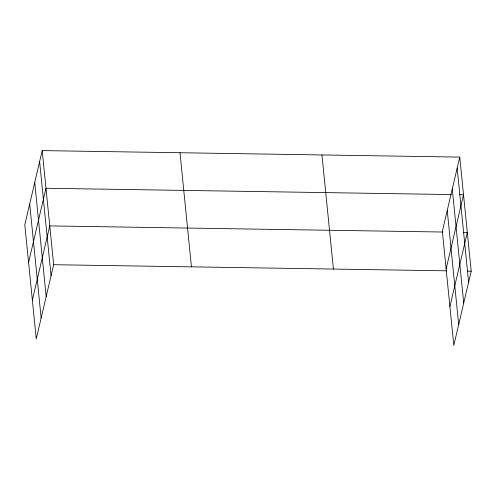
<?xml version="1.0" encoding="UTF-8"?>
<svg xmlns="http://www.w3.org/2000/svg" width="496" height="496" viewBox="0 0 496 496"><rect width="100%" height="100%" fill="white"/><g stroke="black" fill="none" stroke-linecap="round" stroke-linejoin="round"><path stroke-width="0.74" d="M42.203 150.598L24.8 224.793L36.251 338.904L53.655 264.709L42.203 150.598L459.749 157.096L471.2 271.207L453.797 345.402L442.345 231.291L459.749 157.096M28.582 262.452L45.985 188.257L451.279 194.562M32.358 300.111L49.761 225.909L442.81 232.029M446.121 268.95L463.524 194.748L459.699 194.692M449.903 306.602L467.306 232.407L463.481 232.345M53.655 264.709L446.704 270.822M467.375 271.145L471.2 271.207M457.157 168.125L468.615 282.236M452.271 188.97L463.723 303.081M447.231 210.447L458.688 324.558M321.96 154.95L333.411 269.061M179.992 152.743L191.444 266.854M39.618 161.628L51.069 275.739M34.726 182.472L46.178 296.583M29.692 203.949L41.143 318.06"/></g></svg>
